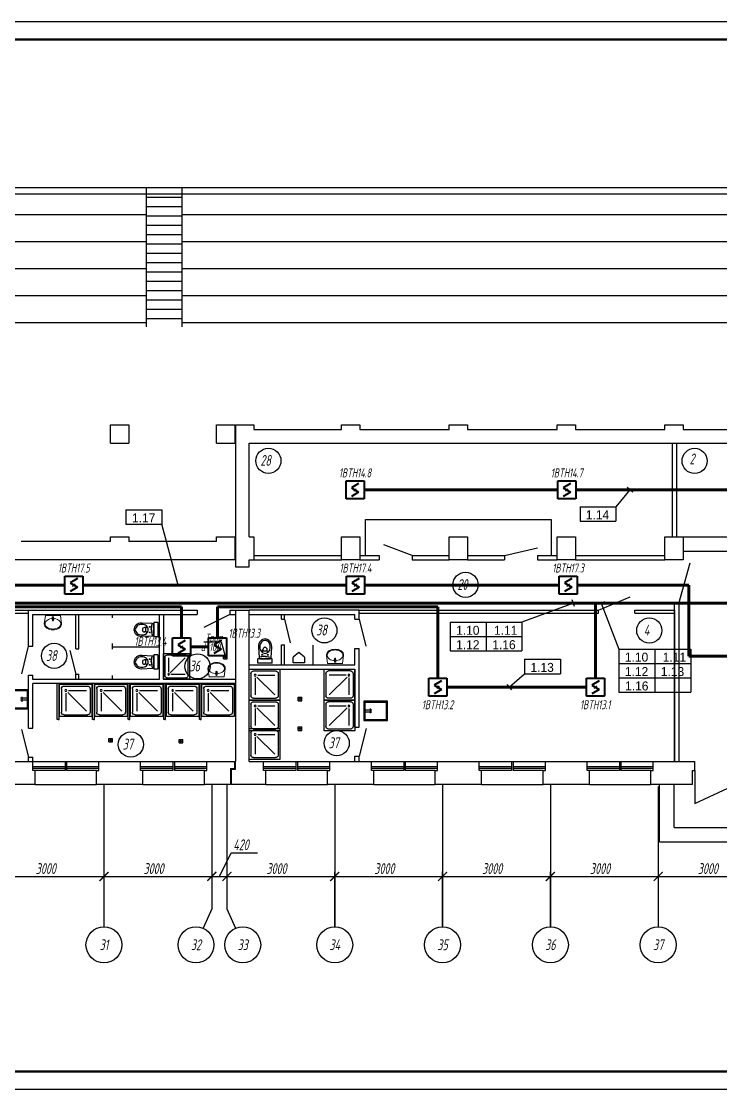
# Model space of a CAD drawing. Extents: x 0 to 1720, y -2086 to 3873.
# Drawn here: x 884.2 to 1078.8, y -298 to -1 of the extents above; entities that cross this region are included whole.
import ezdxf
from ezdxf.enums import TextEntityAlignment as Align

# ---------------------------------------------------------------- set-up
doc = ezdxf.new("R2010")
doc.units = 0
doc.layers.add('EL_DEVICE', color=1, linetype='Continuous', lineweight=40)
doc.layers.add('EL_KABLE', color=9, linetype='Continuous', lineweight=60)
for name, color, linetype in [('EL_DEVICE_NAME', 7, 'Continuous'), ('FORMAT', 134, 'Continuous'), ('OSI', 5, 'Continuous'), ('PLAN', 2, 'Continuous'), ('SYS_PIN', 7, 'Continuous')]:
    doc.layers.add(name, color=color, linetype=linetype)
doc.styles.add('R2_5', font='romant.shx', dxfattribs={"width": 0.65, "oblique": 12, "height": 2.5})

# ---------------------------------------------------------------- blocks, each defined once
blk = doc.blocks.new('PS_DAT_SMOKE')
at = {"layer": 'EL_DEVICE'}
for p, q in [((-2.5, 2.5), (2.5, 2.5)), ((-2.5, -2.5), (-2.5, 2.5)), ((1.01, 1.81), (-1.01, 0.61)), ((-1.01, 0.61), (1.01, -0.61)), ((2.5, 2.5), (2.5, -2.5)), ((2.5, -2.5), (-2.5, -2.5)), ((1.01, -0.61), (-1.01, -1.81))]:
    blk.add_line(p, q, dxfattribs=at)
blk = doc.blocks.new('CONNECTOR_SQUARE')
at = {"layer": 'SYS_PIN'}
for p, q in [((-0.35, 0.35), (0.35, -0.35)), ((0.35, 0.35), (-0.35, -0.35))]:
    blk.add_line(p, q, dxfattribs=at)
blk = doc.blocks.new('n')
for points in [[(-6527766, -4118616), (-6527107, -4118616), (-6527107, -4119151), (-6527766, -4119151)], [(-6527735, -4118647), (-6527137, -4118647), (-6527137, -4119120), (-6527735, -4119120)]]:
    blk.add_lwpolyline(points, close=True)
for points in [[(-6527735, -4118854), (-6527544, -4118854)], [(-6527735, -4118910), (-6527544, -4118910)], [(-6527580, -4118817), (-6527580, -4118951)]]:
    blk.add_lwpolyline(points)
blk = doc.blocks.new('PL_SHOWER_TRAY')
for p, q in [((0.45, 0.9), (-0.45, 0.9)), ((-0.45, 0.9), (-0.45, 0)), ((0.45, 0), (0.45, 0.9)), ((-0.4, 0.125), (-0.4, 0.775)), ((-0.325, 0.85), (0.325, 0.85)), ((-0.275, 0.25), (-0.275, 0.75)), ((-0.222, 0.228), (0.3, 0.75)), ((0.4, 0.125), (0.4, 0.775)), ((-0.45, 0), (0.45, 0)), ((-0.325, 0.05), (0.325, 0.05)), ((-0.2, 0.175), (0.3, 0.175))]:
    blk.add_line(p, q)
blk.add_circle((-0.275, 0.175), 0.025)
for centre, start, end in [((-0.325, 0.775), 90, 180), ((0.325, 0.775), 360, 90), ((-0.325, 0.125), 180, 270), ((0.325, 0.125), 270, 360)]:
    blk.add_arc(centre, 0.075, start, end)
blk = doc.blocks.new('PODDON')
at = {"xscale": -1000, "yscale": 1000, "zscale": 1000, "rotation": 270}
blk.add_blockref('PL_SHOWER_TRAY', (-338, -13), dxfattribs=at)
blk = doc.blocks.new('раковина')
at = {"lineweight": 0}
for p, q in [((471040, 84579), (471009, 84347)), ((471029, 84347), (471034, 84376)), ((471034, 84376), (471046, 84404)), ((471459, 84579), (471040, 84579)), ((471040, 84578), (471040, 84578)), ((471046, 84404), (471067, 84429)), ((471067, 84429), (471094, 84451)), ((471094, 84451), (471127, 84470)), ((471127, 84470), (471165, 84483)), ((471165, 84483), (471207, 84492)), ((471207, 84492), (471250, 84495)), ((471231, 84521), (471231, 84525)), ((471233, 84489), (471231, 84521)), ((471236, 84481), (471241, 84439)), ((471239, 84502), (471261, 84502)), ((471239, 84502), (471261, 84502)), ((471239, 84490), (471239, 84502)), ((471250, 84495), (471293, 84492)), ((471259, 84439), (471264, 84481)), ((471261, 84502), (471261, 84490)), ((471267, 84489), (471269, 84521)), ((471269, 84521), (471269, 84525)), ((471293, 84492), (471334, 84483)), ((471334, 84483), (471372, 84470)), ((471372, 84470), (471405, 84451)), ((471405, 84451), (471433, 84429)), ((471433, 84429), (471453, 84404)), ((471453, 84404), (471466, 84376)), ((471489, 84347), (471459, 84579)), ((471459, 84578), (471459, 84578)), ((471466, 84376), (471469, 84347)), ((471009, 84347), (471014, 84314)), ((471014, 84314), (471028, 84283)), ((471028, 84283), (471050, 84253)), ((471034, 84318), (471029, 84347)), ((471046, 84291), (471034, 84318)), ((471067, 84265), (471046, 84291)), ((471050, 84253), (471080, 84228)), ((471094, 84243), (471067, 84265)), ((471080, 84228), (471116, 84207)), ((471127, 84225), (471094, 84243)), ((471116, 84207), (471158, 84191)), ((471165, 84211), (471127, 84225)), ((471158, 84191), (471203, 84182)), ((471207, 84203), (471165, 84211)), ((471203, 84182), (471250, 84179)), ((471250, 84200), (471207, 84203)), ((471293, 84203), (471250, 84200)), ((471250, 84179), (471297, 84182)), ((471334, 84211), (471293, 84203)), ((471297, 84182), (471342, 84191)), ((471372, 84225), (471334, 84211)), ((471342, 84191), (471383, 84207)), ((471405, 84243), (471372, 84225)), ((471383, 84207), (471420, 84228)), ((471433, 84265), (471405, 84243)), ((471420, 84228), (471449, 84253)), ((471453, 84291), (471433, 84265)), ((471449, 84253), (471472, 84283)), ((471466, 84318), (471453, 84291)), ((471469, 84347), (471466, 84318)), ((471472, 84283), (471485, 84314)), ((471485, 84314), (471489, 84347))]:
    blk.add_line(p, q, dxfattribs=at)
for centre, radius, start, end in [((471250, 84452), 24, 0, 180), ((471250, 84452), 24, 180, 0), ((471250, 84522), 20, 339.2856, 200.7144), ((471250, 84522), 19.2, 7.8374, 171.8967), ((471250, 84491), 16.9, 185.1696, 354.8304), ((471250, 84490), 16.9, 185.1696, 354.8304), ((471250, 84490), 10.9, 180, 0), ((471250, 84440), 8.95, 187.1389, 352.8611)]:
    blk.add_arc(centre, radius, start, end, dxfattribs=at)
blk = doc.blocks.new('_ArchTick')
at = {"const_width": 0.15}
blk.add_lwpolyline([(-0.5, -0.5), (0.5, 0.5)], dxfattribs=at)

msp = doc.modelspace()

# ---------------------------------------------------------------- linework, layer by layer
for p, q in [((1054.3, -131.92), (1052.76, -130.64)), ((1053.53, -131.28), (1049.64, -135.96)), ((1039.64, -135.96), (1049.64, -135.96)), ((1039.64, -135.96), (1039.64, -139.96)), ((1049.64, -135.96), (1049.64, -139.96)), ((913.33, -136.81), (923.33, -136.81)), ((913.33, -136.81), (913.33, -140.81)), ((923.33, -136.81), (923.33, -140.81)), ((913.33, -140.81), (923.33, -140.81)), ((927.84, -157.73), (923.33, -140.81)), ((1039.64, -139.96), (1049.64, -139.96)), ((926.87, -157.99), (928.8, -157.47)), ((1037.8, -162.73), (1023.5, -168.05)), ((1038.15, -163.67), (1037.46, -161.79)), ((1046.42, -162.37), (1044.56, -163.09)), ((1045.49, -162.73), (1050.45, -175.52)), ((1003.5, -168.05), (1023.5, -168.05)), ((1003.5, -168.05), (1003.5, -176.05)), ((1013.5, -168.05), (1013.5, -176.05)), ((1023.5, -168.05), (1023.5, -176.05)), ((1003.5, -172.05), (1023.5, -172.05)), ((1003.5, -176.05), (1023.5, -176.05)), ((1050.45, -175.52), (1070.45, -175.52)), ((1050.45, -175.52), (1050.45, -187.52)), ((1060.45, -175.52), (1060.45, -187.52)), ((1070.45, -175.52), (1070.45, -187.52)), ((1024.18, -178.36), (1034.18, -178.36)), ((1024.18, -178.36), (1024.18, -182.36)), ((1034.18, -178.36), (1034.18, -182.36)), ((1050.45, -179.52), (1070.45, -179.52)), ((1019.96, -186.13), (1024.18, -182.36)), ((1024.18, -182.36), (1034.18, -182.36)), ((1050.45, -183.52), (1070.45, -183.52)), ((1019.29, -185.38), (1020.62, -186.88)), ((1050.45, -187.52), (1070.45, -187.52))]:
    msp.add_line(p, q)
at = {"layer": 'EL_KABLE'}
for p, q in [((1033.45, -131.28), (979.55, -131.28)), ((1086.3, -131.28), (1038.45, -131.28)), ((896.3, -157.73), (833.31, -157.73)), ((974.67, -157.73), (901.3, -157.73)), ((1033.83, -157.73), (979.67, -157.73)), ((1069.92, -157.73), (1038.83, -157.73)), ((1069.92, -177.53), (1069.92, -157.73)), ((1157, -162.73), (159.5, -162.73)), ((1157, -162.73), (337.7, -162.73)), ((1157, -162.73), (344, -162.73)), ((1157, -162.73), (624.45, -162.73)), ((1157, -162.73), (1043.97, -162.73)), ((1043.97, -162.73), (1043.97, -183.63)), ((928.8, -163.73), (864, -163.73)), ((928.8, -172.43), (928.8, -163.73)), ((1000.12, -163.73), (938.8, -163.73)), ((938.8, -163.73), (938.8, -172.43)), ((1000.12, -183.63), (1000.12, -163.73)), ((936.3, -174.93), (931.3, -174.93)), ((1086.62, -177.53), (1069.92, -177.53)), ((1041.47, -186.13), (1002.62, -186.13))]:
    msp.add_line(p, q, dxfattribs=at)
at = {"layer": 'FORMAT'}
msp.add_lwpolyline([(0, -1), (1720.39, -1), (1720.39, -298), (0, -298)], close=True, dxfattribs=at)
at = {"layer": 'FORMAT', "lineweight": 50}
msp.add_lwpolyline([(20, -293), (20, -6), (1715.39, -6), (1715.39, -293)], close=True, dxfattribs=at)
at = {"layer": 'OSI'}
for p, q in [((907.2, -213.13), (907.2, -252.73)), ((907.2, -213.75), (907.2, -239.98)), ((907.2, -213.75), (907.2, -239.98)), ((937.2, -213.13), (937.2, -247.73)), ((937.2, -213.75), (937.2, -239.98)), ((937.2, -213.75), (937.2, -239.98)), ((941.4, -213.13), (941.4, -247.73)), ((941.4, -213.75), (941.4, -239.98)), ((941.4, -213.75), (941.4, -239.98)), ((971.4, -213.13), (971.4, -252.73)), ((971.4, -213.75), (971.4, -239.98)), ((971.4, -213.75), (971.4, -239.98)), ((1001.4, -213.13), (1001.4, -252.73)), ((1001.4, -213.75), (1001.4, -239.98)), ((1001.4, -213.75), (1001.4, -239.98)), ((1031.4, -213.13), (1031.4, -252.73)), ((1031.4, -213.75), (1031.4, -239.98)), ((1031.4, -213.75), (1031.4, -239.98)), ((1061.4, -213.75), (1061.4, -239.98)), ((1061.4, -213.75), (1061.4, -239.98)), ((1061.4, -229.13), (1061.4, -252.73)), ((939.3, -238.73), (942.57, -232.17)), ((942.57, -232.17), (949.9, -232.17)), ((875.2, -238.73), (909.2, -238.73)), ((905.2, -238.73), (939.2, -238.73)), ((935.2, -238.73), (943.4, -238.73)), ((939.4, -238.73), (973.4, -238.73)), ((969.4, -238.73), (1003.4, -238.73)), ((999.4, -238.73), (1033.4, -238.73)), ((1029.4, -238.73), (1063.4, -238.73)), ((1059.4, -238.73), (1093.4, -238.73))]:
    msp.add_line(p, q, dxfattribs=at)
at = {"layer": 'OSI', "lineweight": 25}
for p, q in [((971.4, -252.73), (971.4, -237.48)), ((971.4, -252.73), (971.4, -237.48)), ((1001.4, -252.73), (1001.4, -237.48)), ((1001.4, -252.73), (1001.4, -237.48)), ((1031.4, -252.73), (1031.4, -237.48)), ((1031.4, -252.73), (1031.4, -237.48)), ((937.2, -247.73), (934.81, -253.15)), ((941.4, -247.73), (943.79, -253.15))]:
    msp.add_line(p, q, dxfattribs=at)
for centre in [(907.2, -257.73), (932.8, -257.73), (945.8, -257.73), (971.4, -257.73), (1001.4, -257.73), (1031.4, -257.73), (1061.4, -257.73)]:
    msp.add_circle(centre, 5, dxfattribs=at)
at = {"layer": 'PLAN'}
for p, q in [((33, -47.23), (1460.2, -47.23)), ((918.9, -47.23), (918.9, -85.89)), ((928.9, -47.23), (928.9, -85.89)), ((37.4, -48.93), (1380.89, -48.93)), ((918.9, -49.83), (928.9, -49.83)), ((918.9, -52.43), (928.9, -52.43)), ((774.15, -54.73), (918.9, -54.73)), ((918.9, -55.03), (928.9, -55.03)), ((928.9, -54.73), (1096.2, -54.73)), ((918.9, -57.63), (928.9, -57.63)), ((774.15, -62.23), (918.9, -62.23)), ((918.9, -60.23), (928.9, -60.23)), ((928.9, -62.23), (1096.2, -62.23)), ((918.9, -62.83), (928.9, -62.83)), ((918.9, -65.43), (928.9, -65.43)), ((918.9, -68.03), (928.9, -68.03)), ((774.15, -69.73), (918.9, -69.73)), ((918.9, -70.63), (928.9, -70.63)), ((928.9, -69.73), (1096.2, -69.73)), ((918.9, -73.23), (928.9, -73.23)), ((918.9, -75.83), (928.9, -75.83)), ((774.15, -77.23), (918.9, -77.23)), ((918.9, -78.43), (928.9, -78.43)), ((928.9, -77.23), (1096.2, -77.23)), ((918.9, -81.03), (928.9, -81.03)), ((774.15, -84.73), (918.9, -84.73)), ((918.9, -83.63), (928.9, -83.63)), ((928.9, -84.73), (1096.2, -84.73)), ((909.05, -113.13), (914.15, -113.13)), ((909.05, -118.23), (909.05, -113.13)), ((914.15, -113.13), (914.15, -118.23)), ((938.5, -113.13), (943.6, -113.13)), ((938.5, -118.23), (938.5, -113.13)), ((943.6, -113.13), (943.6, -118.23)), ((943.8, -113.13), (943.8, -152.63)), ((943.8, -113.13), (948.9, -113.13)), ((948.9, -113.13), (948.9, -114.43)), ((948.9, -114.43), (973.25, -114.43)), ((973.25, -114.43), (973.25, -113.13)), ((973.25, -113.13), (978.35, -113.13)), ((978.35, -113.13), (978.35, -114.43)), ((978.35, -114.43), (1003.25, -114.43)), ((1003.25, -114.43), (1003.25, -113.13)), ((1003.25, -113.13), (1008.35, -113.13)), ((1008.35, -113.13), (1008.35, -114.43)), ((1008.35, -114.43), (1033.25, -114.43)), ((1033.25, -114.43), (1033.25, -113.13)), ((1033.25, -113.13), (1038.35, -113.13)), ((1038.35, -113.13), (1038.35, -114.43)), ((1038.35, -114.43), (1063.25, -114.43)), ((1063.25, -114.43), (1063.25, -113.13)), ((1063.25, -113.13), (1068.35, -113.13)), ((1068.35, -113.13), (1068.35, -114.43)), ((1068.35, -114.43), (1093.25, -114.43)), ((909.05, -118.23), (914.15, -118.23)), ((938.5, -118.23), (943.6, -118.23)), ((947.6, -118.23), (1224.7, -118.23)), ((947.6, -144.33), (947.6, -118.23)), ((1065.4, -144.33), (1065.4, -118.23)), ((1066.6, -144.33), (1066.6, -118.23)), ((979.95, -149.53), (979.95, -139.53)), ((979.95, -139.53), (1031.65, -139.53)), ((1031.65, -139.53), (1031.65, -149.53)), ((909.05, -145.63), (909.05, -144.33)), ((909.05, -144.33), (914.15, -144.33)), ((914.15, -144.33), (914.15, -145.63)), ((938.5, -145.63), (938.5, -144.33)), ((938.5, -144.33), (943.6, -144.33)), ((943.6, -144.33), (943.6, -150.73)), ((947.6, -144.33), (948.9, -144.33)), ((948.9, -144.33), (948.9, -150.73)), ((973.25, -150.73), (973.25, -144.33)), ((973.25, -144.33), (978.35, -144.33)), ((978.35, -144.33), (978.35, -150.73)), ((1003.25, -150.73), (1003.25, -144.33)), ((1003.25, -144.33), (1008.35, -144.33)), ((1008.35, -144.33), (1008.35, -150.73)), ((1033.25, -150.73), (1033.25, -144.33)), ((1033.25, -144.33), (1038.35, -144.33)), ((1038.35, -144.33), (1038.35, -150.73)), ((1063.25, -150.73), (1063.25, -144.33)), ((1063.25, -144.33), (1068.35, -144.33)), ((1068.35, -144.33), (1068.35, -150.73)), ((1068.35, -144.33), (1153.25, -144.33)), ((909.05, -145.63), (884.15, -145.63)), ((938.5, -145.63), (914.15, -145.63)), ((992.95, -149.53), (985.06, -146.55)), ((1018.65, -149.53), (1027.85, -147.34)), ((1068.35, -148.33), (1093.25, -148.33)), ((943.6, -150.73), (752.7, -150.73)), ((947.6, -152.63), (947.6, -150.73)), ((947.6, -150.73), (948.9, -150.73)), ((948.9, -149.53), (973.25, -149.53)), ((948.9, -150.73), (973.25, -150.73)), ((978.35, -150.73), (973.25, -150.73)), ((978.35, -149.53), (983.75, -149.53)), ((978.35, -150.73), (983.75, -150.73)), ((983.75, -149.53), (983.75, -150.73)), ((992.95, -149.53), (1003.25, -149.53)), ((992.95, -149.53), (992.95, -150.73)), ((992.95, -150.73), (1003.25, -150.73)), ((1008.35, -150.73), (1003.25, -150.73)), ((1008.35, -149.53), (1018.65, -149.53)), ((1008.35, -150.73), (1018.65, -150.73)), ((1018.65, -149.53), (1018.65, -150.73)), ((1027.85, -149.53), (1033.25, -149.53)), ((1027.85, -149.53), (1027.85, -150.73)), ((1027.85, -150.73), (1033.25, -150.73)), ((1038.35, -150.73), (1033.25, -150.73)), ((1038.35, -149.53), (1063.25, -149.53)), ((1038.35, -150.73), (1063.25, -150.73)), ((1068.35, -150.73), (1063.25, -150.73)), ((943.8, -152.63), (947.6, -152.63)), ((1067.1, -162.83), (1070.31, -151.51)), ((1044.8, -164.73), (1053.58, -160.97)), ((1065.9, -164.73), (1065.9, -162.83)), ((1067.1, -162.83), (1065.9, -162.83)), ((1067.1, -162.83), (1067.1, -206.73)), ((815.37, -164.73), (902, -164.73)), ((816.6, -165.53), (886.2, -165.53)), ((886.2, -166.93), (886.2, -164.73)), ((886.2, -164.73), (933.12, -164.73)), ((886.2, -174.71), (886.2, -165.53)), ((887.4, -165.93), (929, -165.93)), ((887.4, -166.93), (887.4, -165.93)), ((899.4, -175.43), (899.4, -165.93)), ((900.2, -175.43), (900.2, -165.93)), ((909.62, -166.83), (909.62, -165.93)), ((922.6, -165.93), (922.6, -183.93)), ((923.8, -165.93), (923.8, -183.93)), ((923.8, -165.93), (933.12, -165.93)), ((929, -165.93), (933.12, -165.93)), ((933.12, -164.73), (933.12, -165.93)), ((942.22, -165.93), (935, -169.51)), ((942.22, -164.73), (943.8, -164.73)), ((942.22, -164.73), (942.22, -165.93)), ((942.22, -165.93), (943.8, -165.93)), ((942.22, -165.93), (943.8, -165.93)), ((943.8, -164.73), (943.8, -206.73)), ((943.8, -164.73), (947.6, -164.73)), ((947.6, -206.73), (947.6, -164.73)), ((978.2, -164.73), (947.6, -164.73)), ((947.6, -165.93), (957.4, -165.93)), ((956.6, -167.23), (956.6, -165.93)), ((957.4, -165.93), (977, -165.93)), ((957.4, -167.23), (957.4, -165.93)), ((977, -167.23), (977, -165.93)), ((978.2, -167.23), (978.2, -164.73)), ((978.2, -164.73), (1044.8, -164.73)), ((978.2, -165.53), (1044.8, -165.53)), ((1044.8, -165.53), (1044.8, -164.73)), ((1054.9, -164.73), (1065.9, -164.73)), ((1054.9, -165.53), (1054.9, -164.73)), ((1054.9, -165.53), (1065.9, -165.53)), ((1065.9, -206.73), (1065.9, -164.73)), ((1065.9, -164.73), (1065.9, -206.73)), ((1067.1, -164.73), (1067.1, -174.73)), ((887.4, -174.71), (887.4, -166.93)), ((920.64, -168.45), (917.77, -168.28)), ((919.93, -169.53), (919.93, -169.13)), ((920.29, -170.06), (920.62, -168.47)), ((920.43, -170.1), (920.62, -168.47)), ((920.84, -168.47), (920.64, -168.45)), ((921.03, -168.13), (921.03, -172.13)), ((921.03, -168.13), (921.03, -172.13)), ((922.23, -168.13), (921.03, -168.13)), ((922.23, -168.13), (921.03, -168.13)), ((921.03, -171.59), (921.03, -168.67)), ((922.23, -168.13), (922.23, -172.13)), ((956.6, -167.23), (957.4, -167.23)), ((957.4, -167.23), (958.97, -173.77)), ((977, -167.23), (978.2, -167.23)), ((978.2, -167.23), (980.01, -174.75)), ((917.77, -171.97), (920.64, -171.8)), ((918.58, -169.53), (918.48, -169.53)), ((918.58, -170.73), (918.48, -170.73)), ((918.93, -169.53), (918.58, -169.53)), ((918.93, -170.73), (918.58, -170.73)), ((918.88, -170.43), (918.88, -169.83)), ((920.13, -169.33), (919.73, -169.33)), ((920.13, -170.93), (919.73, -170.93)), ((919.93, -170.73), (919.93, -171.13)), ((920.29, -170.2), (920.63, -171.8)), ((920.43, -170.15), (920.62, -171.79)), ((920.64, -171.8), (920.84, -171.79)), ((922.23, -172.13), (921.03, -172.13)), ((922.23, -172.13), (921.03, -172.13)), ((884.38, -182.39), (886.2, -174.71)), ((886.2, -174.71), (887.4, -174.71)), ((899.4, -175.43), (899.4, -175.18)), ((900.2, -175.43), (900.2, -175.18)), ((900.2, -175.43), (900.2, -175.18)), ((909.62, -175.53), (909.62, -173.93)), ((909.62, -174.93), (922.6, -174.93)), ((935.03, -173.48), (939.78, -173.48)), ((939.78, -173.48), (940.99, -177.77)), ((950.17, -174.94), (950.34, -177.82)), ((953.69, -177.82), (953.86, -174.94)), ((956.6, -179.93), (956.6, -174.33)), ((956.6, -174.33), (957.4, -174.33)), ((957.4, -179.93), (957.4, -174.33)), ((957.4, -179.93), (957.4, -174.43)), ((957.4, -179.93), (957.4, -174.43)), ((965.42, -179.93), (965.42, -174.43)), ((897.75, -175.91), (899.4, -182.53)), ((899.4, -175.43), (900.2, -175.43)), ((920.64, -177.45), (917.77, -177.28)), ((919.93, -178.53), (919.93, -178.13)), ((920.29, -179.06), (920.62, -177.47)), ((920.43, -179.1), (920.62, -177.47)), ((920.84, -177.47), (920.64, -177.45)), ((921.03, -177.13), (921.03, -181.13)), ((921.03, -177.13), (921.03, -181.13)), ((922.23, -177.13), (921.03, -177.13)), ((922.23, -177.13), (921.03, -177.13)), ((921.03, -180.59), (921.03, -177.67)), ((922.23, -177.13), (922.23, -181.13)), ((940.49, -178.27), (940.49, -177.27)), ((940.49, -177.27), (941.49, -177.27)), ((940.49, -178.27), (940.49, -177.27)), ((940.49, -177.27), (941.49, -177.27)), ((940.49, -177.77), (941.49, -177.77)), ((940.49, -177.77), (941.49, -177.77)), ((940.99, -178.27), (940.99, -177.27)), ((940.99, -178.27), (940.99, -177.27)), ((941.49, -178.27), (941.49, -177.27)), ((941.49, -178.27), (941.49, -177.27)), ((951.94, -177.47), (950.34, -177.8)), ((950.34, -177.82), (950.35, -178.01)), ((951.99, -177.6), (950.35, -177.8)), ((951.41, -177.1), (951.01, -177.1)), ((951.21, -177.3), (951.21, -176.9)), ((951.41, -175.75), (951.41, -175.65)), ((951.41, -176.1), (951.41, -175.75)), ((951.71, -176.05), (952.31, -176.05)), ((952.04, -177.6), (953.67, -177.8)), ((952.08, -177.47), (953.67, -177.8)), ((952.61, -175.75), (952.61, -175.65)), ((952.61, -176.1), (952.61, -175.75)), ((952.61, -177.1), (953.01, -177.1)), ((952.81, -177.3), (952.81, -176.9)), ((953.67, -178.01), (953.69, -177.82)), ((961.37, -176.51), (959.86, -177.77)), ((959.86, -179.37), (959.86, -177.77)), ((963.01, -177.77), (961.37, -176.51)), ((963.01, -177.77), (963.01, -179.37)), ((977, -179.93), (977, -175.33)), ((977, -175.33), (978.2, -175.33)), ((978.2, -197.23), (978.2, -175.33)), ((917.77, -180.97), (920.64, -180.8)), ((918.58, -178.53), (918.48, -178.53)), ((918.58, -179.73), (918.48, -179.73)), ((918.93, -178.53), (918.58, -178.53)), ((918.93, -179.73), (918.58, -179.73)), ((918.88, -179.43), (918.88, -178.83)), ((920.13, -178.33), (919.73, -178.33)), ((920.13, -179.93), (919.73, -179.93)), ((919.93, -179.73), (919.93, -180.13)), ((920.29, -179.2), (920.63, -180.8)), ((920.43, -179.15), (920.62, -180.79)), ((920.64, -180.8), (920.84, -180.79)), ((922.23, -181.13), (921.03, -181.13)), ((922.23, -181.13), (921.03, -181.13)), ((940.49, -178.27), (941.49, -178.27)), ((940.49, -178.27), (941.49, -178.27)), ((947.6, -179.93), (957.4, -179.93)), ((947.6, -181.13), (977, -181.13)), ((954.01, -178.2), (950.01, -178.2)), ((954.01, -178.2), (950.01, -178.2)), ((950.01, -179.4), (950.01, -178.2)), ((950.01, -179.4), (950.01, -178.2)), ((954.01, -179.4), (950.01, -179.4)), ((950.55, -178.2), (953.47, -178.2)), ((954.01, -179.4), (954.01, -178.2)), ((954.01, -179.4), (954.01, -178.2)), ((957.4, -179.93), (977, -179.93)), ((963.01, -179.37), (959.86, -179.37)), ((977, -197.23), (977, -181.13)), ((886.2, -183.93), (886.2, -182.81)), ((886.2, -182.81), (887.4, -182.81)), ((886.2, -197.51), (886.2, -183.93)), ((887.4, -183.93), (887.4, -182.81)), ((922.6, -183.93), (887.4, -183.93)), ((899.4, -183.93), (899.4, -182.53)), ((899.4, -182.53), (900.2, -182.53)), ((900.2, -183.93), (900.2, -182.53)), ((900.2, -183.93), (900.2, -182.53)), ((909.62, -183.73), (909.62, -182.83)), ((943.8, -183.93), (923.8, -183.93)), ((943.8, -185.13), (887.4, -185.13)), ((887.4, -197.51), (887.4, -185.13)), ((894.2, -195.13), (894.2, -185.13)), ((894.7, -195.13), (894.7, -185.13)), ((904.04, -195.13), (904.04, -185.13)), ((904.54, -195.13), (904.54, -185.13)), ((913.89, -195.13), (913.89, -185.13)), ((913.89, -195.13), (913.89, -185.13)), ((914.39, -195.13), (914.39, -185.13)), ((914.39, -195.13), (914.39, -185.13)), ((923.86, -195.13), (923.86, -185.13)), ((923.86, -195.13), (923.86, -185.13)), ((924.36, -195.13), (924.36, -185.13)), ((924.36, -195.13), (924.36, -185.13)), ((933.75, -195.13), (933.75, -185.13)), ((933.75, -195.13), (933.75, -185.13)), ((934.25, -195.13), (934.25, -185.13)), ((934.25, -195.13), (934.25, -185.13)), ((961.27, -189.88), (961.27, -188.88)), ((961.27, -188.88), (962.27, -188.88)), ((961.27, -189.38), (962.27, -189.38)), ((961.27, -189.88), (962.27, -189.88)), ((961.77, -189.88), (961.77, -188.88)), ((962.27, -189.88), (962.27, -188.88)), ((894.45, -195.13), (894.2, -195.13)), ((894.45, -195.13), (894.7, -195.13)), ((904.29, -195.13), (904.04, -195.13)), ((904.29, -195.13), (904.54, -195.13)), ((914.14, -195.13), (913.89, -195.13)), ((914.14, -195.13), (913.89, -195.13)), ((914.14, -195.13), (914.39, -195.13)), ((914.14, -195.13), (914.39, -195.13)), ((924.11, -195.13), (923.86, -195.13)), ((924.11, -195.13), (923.86, -195.13)), ((924.11, -195.13), (924.36, -195.13)), ((924.11, -195.13), (924.36, -195.13)), ((934, -195.13), (933.75, -195.13)), ((934, -195.13), (933.75, -195.13)), ((934, -195.13), (934.25, -195.13)), ((934, -195.13), (934.25, -195.13)), ((884.28, -197.92), (886.2, -205.61)), ((886.2, -197.51), (887.4, -197.51)), ((961.27, -198.13), (961.27, -197.13)), ((961.27, -197.13), (962.27, -197.13)), ((961.27, -197.63), (962.27, -197.63)), ((961.27, -198.13), (962.27, -198.13)), ((961.77, -198.13), (961.77, -197.13)), ((962.27, -198.13), (962.27, -197.13)), ((977, -197.23), (978.2, -197.23)), ((980.19, -197.64), (978.2, -205.33)), ((908.58, -201.35), (908.58, -200.35)), ((908.58, -200.35), (909.58, -200.35)), ((908.58, -200.85), (909.58, -200.85)), ((908.58, -201.35), (909.58, -201.35)), ((909.08, -201.35), (909.08, -200.35)), ((909.58, -201.35), (909.58, -200.35)), ((928.13, -201.62), (928.13, -200.62)), ((928.13, -200.62), (929.13, -200.62)), ((928.13, -201.12), (929.13, -201.12)), ((928.13, -201.62), (929.13, -201.62)), ((928.63, -201.62), (928.63, -200.62)), ((929.13, -201.62), (929.13, -200.62)), ((875.8, -206.73), (887.4, -206.73)), ((886.2, -206.73), (886.2, -205.61)), ((886.2, -205.61), (887.4, -205.61)), ((887.4, -206.73), (887.4, -205.61)), ((887.4, -209.23), (887.4, -206.73)), ((887.4, -206.73), (905.8, -206.73)), ((896.4, -206.73), (896.4, -209.23)), ((896.8, -206.73), (896.8, -209.23)), ((905.8, -206.73), (917.4, -206.73)), ((905.8, -209.23), (905.8, -206.73)), ((917.4, -209.23), (917.4, -206.73)), ((917.4, -206.73), (935.8, -206.73)), ((926.4, -206.73), (926.4, -209.23)), ((926.8, -206.73), (926.8, -209.23)), ((935.8, -206.73), (943.6, -206.73)), ((935.8, -209.23), (935.8, -206.73)), ((943.6, -208.73), (943.6, -206.73)), ((943.8, -208.93), (943.8, -206.73)), ((947.6, -206.73), (951.6, -206.73)), ((951.6, -209.23), (951.6, -206.73)), ((951.6, -206.73), (970, -206.73)), ((960.6, -206.73), (960.6, -209.23)), ((961, -206.73), (961, -209.23)), ((970, -206.73), (981.6, -206.73)), ((970, -209.23), (970, -206.73)), ((977, -206.73), (977, -205.33)), ((977, -205.33), (978.2, -205.33)), ((978.2, -206.73), (978.2, -205.33)), ((981.6, -209.23), (981.6, -206.73)), ((981.6, -206.73), (1000, -206.73)), ((990.6, -206.73), (990.6, -209.23)), ((991, -206.73), (991, -209.23)), ((1000, -206.73), (1011.6, -206.73)), ((1000, -209.23), (1000, -206.73)), ((1011.6, -209.23), (1011.6, -206.73)), ((1011.6, -206.73), (1030, -206.73)), ((1020.6, -206.73), (1020.6, -209.23)), ((1021, -206.73), (1021, -209.23)), ((1030, -206.73), (1041.6, -206.73)), ((1030, -209.23), (1030, -206.73)), ((1041.6, -209.23), (1041.6, -206.73)), ((1041.6, -206.73), (1060, -206.73)), ((1050.6, -206.73), (1050.6, -209.23)), ((1051, -206.73), (1051, -209.23)), ((1060, -206.73), (1071.6, -206.73)), ((1060, -209.23), (1060, -206.73)), ((1071.6, -209.23), (1071.6, -206.73)), ((896.4, -208.23), (887.4, -208.23)), ((896.4, -208.73), (887.4, -208.73)), ((888.05, -209.23), (887.4, -209.23)), ((888.05, -213.13), (888.05, -209.23)), ((896.4, -209.23), (888.05, -209.23)), ((905.8, -208.23), (896.8, -208.23)), ((905.8, -208.73), (896.8, -208.73)), ((905.15, -209.23), (896.8, -209.23)), ((905.15, -213.13), (905.15, -209.23)), ((905.15, -209.23), (905.8, -209.23)), ((926.4, -208.23), (917.4, -208.23)), ((926.4, -208.73), (917.4, -208.73)), ((918.05, -209.23), (917.4, -209.23)), ((918.05, -213.13), (918.05, -209.23)), ((926.4, -209.23), (918.05, -209.23)), ((935.8, -208.23), (926.8, -208.23)), ((935.8, -208.73), (926.8, -208.73)), ((935.15, -209.23), (926.8, -209.23)), ((935.15, -213.13), (935.15, -209.23)), ((935.15, -209.23), (935.8, -209.23)), ((942.4, -208.73), (943.6, -208.73)), ((942.4, -208.73), (942.4, -213.13)), ((942.6, -208.93), (942.6, -213.13)), ((942.6, -208.93), (943.8, -208.93)), ((960.6, -208.23), (951.6, -208.23)), ((960.6, -208.73), (951.6, -208.73)), ((952.25, -209.23), (951.6, -209.23)), ((952.25, -213.13), (952.25, -209.23)), ((960.6, -209.23), (952.25, -209.23)), ((970, -208.23), (961, -208.23)), ((970, -208.73), (961, -208.73)), ((969.35, -209.23), (961, -209.23)), ((969.35, -213.13), (969.35, -209.23)), ((969.35, -209.23), (970, -209.23)), ((990.6, -208.23), (981.6, -208.23)), ((990.6, -208.73), (981.6, -208.73)), ((982.25, -209.23), (981.6, -209.23)), ((982.25, -213.13), (982.25, -209.23)), ((990.6, -209.23), (982.25, -209.23)), ((1000, -208.23), (991, -208.23)), ((1000, -208.73), (991, -208.73)), ((999.35, -209.23), (991, -209.23)), ((999.35, -213.13), (999.35, -209.23)), ((999.35, -209.23), (1000, -209.23)), ((1020.6, -208.23), (1011.6, -208.23)), ((1020.6, -208.73), (1011.6, -208.73)), ((1012.25, -209.23), (1011.6, -209.23)), ((1012.25, -213.13), (1012.25, -209.23)), ((1020.6, -209.23), (1012.25, -209.23)), ((1030, -208.23), (1021, -208.23)), ((1030, -208.73), (1021, -208.73)), ((1029.35, -209.23), (1021, -209.23)), ((1029.35, -213.13), (1029.35, -209.23)), ((1029.35, -209.23), (1030, -209.23)), ((1050.6, -208.23), (1041.6, -208.23)), ((1050.6, -208.73), (1041.6, -208.73)), ((1042.25, -209.23), (1041.6, -209.23)), ((1042.25, -213.13), (1042.25, -209.23)), ((1050.6, -209.23), (1042.25, -209.23)), ((1060, -208.23), (1051, -208.23)), ((1060, -208.73), (1051, -208.73)), ((1059.35, -209.23), (1051, -209.23)), ((1059.35, -213.13), (1059.35, -209.23)), ((1059.35, -209.23), (1060, -209.23)), ((1070.95, -213.13), (1070.95, -209.23)), ((1070.95, -209.23), (1071.6, -209.23)), ((1071.6, -209.23), (1071.6, -218.43)), ((888.05, -213.13), (875.15, -213.13)), ((888.05, -213.13), (905.15, -213.13)), ((918.05, -213.13), (905.15, -213.13)), ((918.05, -213.13), (935.15, -213.13)), ((942.4, -213.13), (935.15, -213.13)), ((952.25, -213.13), (942.6, -213.13)), ((952.25, -213.13), (969.35, -213.13)), ((982.25, -213.13), (969.35, -213.13)), ((982.25, -213.13), (999.35, -213.13)), ((1012.25, -213.13), (999.35, -213.13)), ((1012.25, -213.13), (1029.35, -213.13)), ((1042.25, -213.13), (1029.35, -213.13)), ((1042.25, -213.13), (1059.35, -213.13)), ((1070.95, -213.13), (1059.35, -213.13)), ((1061.8, -229.13), (1061.8, -213.13)), ((1065.8, -225.13), (1065.8, -213.13)), ((1071.6, -218.43), (1080.8, -214.23)), ((1065.8, -225.13), (1155.8, -225.13)), ((1061.8, -229.13), (1159.8, -229.13))]:
    msp.add_line(p, q, dxfattribs=at)
for centre, radius in [((952.95, -123.17), 3.5), ((1071.52, -123.2), 3.5), ((1007.79, -157.67), 3.5), ((919.93, -169.33), 0.1), ((968.52, -170.31), 3.5), ((1058.92, -170.36), 3.5), ((919.93, -170.93), 0.1), ((893.34, -177.41), 3.5), ((933.24, -180.32), 3.5), ((951.21, -177.1), 0.1), ((952.81, -177.1), 0.1), ((919.93, -178.33), 0.1), ((919.93, -179.93), 0.1), ((914.68, -202.05), 3.5), ((971.95, -201.68), 3.5)]:
    msp.add_circle(centre, radius, dxfattribs=at)
for centre, radius, start, end in [((917.39, -170.23), 1.88, 131.3785, 154.8176), ((917.4, -170.28), 1.52, 128.8534, 152.7879), ((917.53, -170.4), 2.1, 110.0471, 131.3785), ((917.6, -170.52), 1.83, 108.4524, 128.8534), ((917.63, -170.66), 2.38, 90, 110.0471), ((917.73, -170.9), 2.23, 90, 108.4524), ((917.63, -170.66), 2.38, 86.5615, 90), ((917.73, -170.9), 2.23, 71.5476, 90), ((917.85, -170.52), 1.83, 51.1466, 71.5476), ((918.05, -170.28), 1.52, 27.2121, 51.1466), ((920.64, -168.47), 0.0186, 86.5615, 168.1909), ((920.83, -168.67), 0.2, 360, 86.5615), ((917.16, -170.13), 1.64, 154.8176, 180), ((917.16, -170.13), 1.64, 180, 205.1824), ((917.39, -170.02), 1.88, 205.1824, 228.6215), ((917.1, -170.13), 1.18, 152.7879, 180), ((917.1, -170.13), 1.18, 180, 207.2121), ((917.4, -169.97), 1.52, 207.2121, 231.1466), ((917.53, -169.86), 2.1, 228.6215, 249.9529), ((917.6, -169.73), 1.83, 231.1466, 251.5476), ((917.63, -169.6), 2.38, 249.9529, 270), ((917.73, -169.35), 2.23, 251.5476, 270), ((917.63, -169.6), 2.38, 270, 273.4385), ((917.73, -169.35), 2.23, 270, 288.4524), ((918.48, -170.13), 0.6, 90, 270), ((917.85, -169.73), 1.83, 288.4524, 308.8534), ((918.58, -169.83), 0.3, 0, 90), ((918.58, -170.43), 0.3, 270, 0), ((918.93, -169.43), 0.1, 270, 0), ((918.93, -170.83), 0.1, 0, 90), ((918.05, -169.97), 1.52, 308.8534, 332.7879), ((918.35, -170.13), 1.18, 360, 27.2121), ((918.35, -170.13), 1.18, 332.7879, 0), ((920.63, -170.13), 0.343, 168.1909, 191.8091), ((920.63, -170.13), 0.199, 173.1871, 186.8129), ((920.64, -171.78), 0.0186, 191.8091, 273.4385), ((920.83, -171.59), 0.2, 273.4385, 360), ((952.54, -174.8), 2.38, 159.9529, 180), ((952.54, -174.8), 2.38, 180, 183.4385), ((952.28, -174.71), 2.1, 138.6215, 159.9529), ((952.79, -174.9), 2.23, 161.5476, 180), ((952.79, -174.9), 2.23, 180, 198.4524), ((952.41, -174.77), 1.83, 141.1466, 161.5476), ((952.12, -174.56), 1.88, 115.1824, 138.6215), ((952.17, -174.58), 1.52, 117.2121, 141.1466), ((952.01, -174.34), 1.64, 90, 115.1824), ((952.01, -175.65), 0.6, 0, 180), ((952.01, -174.28), 1.18, 90, 117.2121), ((952.01, -174.34), 1.64, 64.8176, 90), ((952.01, -174.28), 1.18, 62.7879, 90), ((951.86, -174.58), 1.52, 38.8534, 62.7879), ((951.91, -174.56), 1.88, 41.3785, 64.8176), ((951.62, -174.77), 1.83, 18.4524, 38.8534), ((951.74, -174.71), 2.1, 20.0471, 41.3785), ((951.23, -174.9), 2.23, 0, 18.4524), ((951.23, -174.9), 2.23, 341.5476, 360), ((951.48, -174.8), 2.38, 360, 20.0471), ((951.48, -174.8), 2.38, 356.5615, 0), ((917.39, -179.23), 1.88, 131.3785, 154.8176), ((917.4, -179.28), 1.52, 128.8534, 152.7879), ((917.53, -179.4), 2.1, 110.0471, 131.3785), ((917.6, -179.52), 1.83, 108.4524, 128.8534), ((917.63, -179.66), 2.38, 90, 110.0471), ((917.73, -179.9), 2.23, 90, 108.4524), ((917.63, -179.66), 2.38, 86.5615, 90), ((917.73, -179.9), 2.23, 71.5476, 90), ((917.85, -179.52), 1.83, 51.1466, 71.5476), ((918.05, -179.28), 1.52, 27.2121, 51.1466), ((920.64, -177.47), 0.0186, 86.5615, 168.1909), ((920.83, -177.67), 0.2, 360, 86.5615), ((950.36, -177.82), 0.0186, 101.8091, 183.4385), ((950.55, -178), 0.2, 183.4385, 270), ((952.41, -175.03), 1.83, 198.4524, 218.8534), ((952.17, -175.22), 1.52, 218.8534, 242.7879), ((951.31, -176.1), 0.1, 270, 0), ((951.71, -175.75), 0.3, 180, 270), ((952.01, -175.52), 1.18, 242.7879, 270), ((952.01, -177.8), 0.343, 78.1909, 101.8091), ((952.01, -177.8), 0.199, 83.1871, 96.8129), ((952.01, -175.52), 1.18, 270, 297.2121), ((952.31, -175.75), 0.3, 270, 0), ((951.86, -175.22), 1.52, 297.2121, 321.1466), ((952.71, -176.1), 0.1, 180, 270), ((951.62, -175.03), 1.83, 321.1466, 341.5476), ((953.47, -178), 0.2, 270, 356.5615), ((953.67, -177.82), 0.0186, 356.5615, 78.1909), ((917.16, -179.13), 1.64, 154.8176, 180), ((917.16, -179.13), 1.64, 180, 205.1824), ((917.39, -179.02), 1.88, 205.1824, 228.6215), ((917.1, -179.13), 1.18, 152.7879, 180), ((917.1, -179.13), 1.18, 180, 207.2121), ((917.4, -178.97), 1.52, 207.2121, 231.1466), ((917.53, -178.86), 2.1, 228.6215, 249.9529), ((917.6, -178.73), 1.83, 231.1466, 251.5476), ((917.63, -178.6), 2.38, 249.9529, 270), ((917.73, -178.35), 2.23, 251.5476, 270), ((917.63, -178.6), 2.38, 270, 273.4385), ((917.73, -178.35), 2.23, 270, 288.4524), ((918.48, -179.13), 0.6, 90, 270), ((917.85, -178.73), 1.83, 288.4524, 308.8534), ((918.58, -178.83), 0.3, 0, 90), ((918.58, -179.43), 0.3, 270, 0), ((918.93, -178.43), 0.1, 270, 0), ((918.93, -179.83), 0.1, 0, 90), ((918.05, -178.97), 1.52, 308.8534, 332.7879), ((918.35, -179.13), 1.18, 360, 27.2121), ((918.35, -179.13), 1.18, 332.7879, 0), ((920.63, -179.13), 0.343, 168.1909, 191.8091), ((920.63, -179.13), 0.199, 173.1871, 186.8129), ((920.64, -180.78), 0.0186, 191.8091, 273.4385), ((920.83, -180.59), 0.2, 273.4385, 360)]:
    msp.add_arc(centre, radius, start, end, dxfattribs=at)

# ---------------------------------------------------------------- block references
for name, p in [('PS_DAT_SMOKE', (977.05, -131.28)), ('PS_DAT_SMOKE', (1035.95, -131.28)), ('CONNECTOR_SQUARE', (977.05, -131.28)), ('CONNECTOR_SQUARE', (1035.95, -131.28)), ('PS_DAT_SMOKE', (898.8, -157.73)), ('CONNECTOR_SQUARE', (898.8, -157.73)), ('PS_DAT_SMOKE', (977.17, -157.73)), ('CONNECTOR_SQUARE', (977.17, -157.73)), ('PS_DAT_SMOKE', (1036.33, -157.73)), ('CONNECTOR_SQUARE', (1036.33, -157.73)), ('PS_DAT_SMOKE', (928.8, -174.93)), ('CONNECTOR_SQUARE', (928.8, -174.93)), ('PS_DAT_SMOKE', (938.8, -174.93)), ('CONNECTOR_SQUARE', (938.8, -174.93)), ('PS_DAT_SMOKE', (1000.12, -186.13)), ('PS_DAT_SMOKE', (1043.97, -186.13)), ('CONNECTOR_SQUARE', (1000.12, -186.13)), ('CONNECTOR_SQUARE', (1043.97, -186.13))]:
    msp.add_blockref(name, p)
at = {"layer": 'OSI', "xscale": 2.5, "yscale": 2.5, "zscale": 2.5}
for p in [(907.2, -238.73), (937.2, -238.73), (941.4, -238.73), (971.4, -238.73), (1001.4, -238.73), (1031.4, -238.73), (1061.4, -238.73)]:
    msp.add_blockref('_ArchTick', p, dxfattribs=at)
at = {"layer": 'OSI', "xscale": 2.5, "yscale": 2.5, "zscale": 2.5, "rotation": 180}
for p in [(907.2, -238.73), (937.2, -238.73), (941.4, -238.73), (971.4, -238.73), (1001.4, -238.73), (1031.4, -238.73), (1061.4, -238.73)]:
    msp.add_blockref('_ArchTick', p, dxfattribs=at)
at = {"layer": 'PLAN'}
for name, p, xscale, yscale, zscale in [('раковина', (-3819.49, -1011.95), 0.01, 0.01, 0.01), ('PODDON', (926.51, -180.22), 0.008, 0.008, 0.008), ('n', (-64391.46, 40999.34), -0.01, 0.01, 0.01)]:
    msp.add_blockref(name, p, dxfattribs=dict(at, xscale=xscale, yscale=yscale, zscale=zscale))
for name, p, xscale, yscale, zscale, rotation in [('раковина', (-3741.01, 666.23), -0.01, 0.01, 0.01, 180), ('раковина', (-3773.97, 662.58), -0.01, 0.01, 0.01, 180), ('PODDON', (952, -184.34), 0.0095, 0.0095, 0.0095, 270), ('PODDON', (973.79, -185.53), 0.0095, 0.0095, 0.0095, 180), ('PODDON', (899.48, -188.68), 0.01, 0.01, 0.01, 270), ('PODDON', (909.32, -188.68), 0.01, 0.01, 0.01, 270), ('PODDON', (919.24, -188.68), 0.01, 0.01, 0.01, 270), ('PODDON', (929.19, -188.68), 0.01, 0.01, 0.01, 270), ('PODDON', (939.08, -188.68), 0.01, 0.01, 0.01, 270), ('PODDON', (952, -192.89), 0.0095, 0.0095, 0.0095, 270), ('PODDON', (973.79, -194.08), 0.0095, 0.0095, 0.0095, 180), ('n', (66257.13, -41381.55), -0.01, 0.01, 0.01, 180), ('PODDON', (952, -200.84), 0.0095, 0.0095, 0.0095, 270)]:
    msp.add_blockref(name, p, dxfattribs=dict(at, xscale=xscale, yscale=yscale, zscale=zscale, rotation=rotation))

# ---------------------------------------------------------------- texts
for s, p in [('1.17', (915, -140.31)), ('1.14', (1041.25, -139.46)), ('1.10', (1005.17, -171.55)), ('1.11', (1015.71, -171.55)), ('1.12', (1005.17, -175.55)), ('1.16', (1015.23, -175.55)), ('1.10', (1052.12, -179.02)), ('1.11', (1062.65, -179.02)), ('1.13', (1025.85, -181.86)), ('1.12', (1052.12, -183.02)), ('1.13', (1062.12, -183.02)), ('1.16', (1052.18, -187.02))]:
    msp.add_text(s, height=2.5).set_placement(p)
at = {"layer": 'EL_DEVICE_NAME', "style": 'R2_5', "oblique": 12, "width": 0.65}
for s, p in [('1BTH14.8', (977.05, -127.78)), ('1BTH14.7', (1035.95, -127.78)), ('1BTH17.5', (898.8, -154.23)), ('1BTH17.4', (977.17, -154.23)), ('1BTH17.3', (1036.33, -154.23)), ('1BTH13.4', (920.13, -174.62)), ('1BTH13.3', (946.25, -172.35)), ('1BTH13.2', (1000.02, -192.25)), ('1BTH13.1', (1043.87, -192.25))]:
    msp.add_text(s, height=2.5, dxfattribs=at).set_placement(p, align=Align.CENTER)
at = {"layer": 'OSI', "style": 'R2_5', "oblique": 12, "width": 0.65}
for s, p in [('420', (943.19, -231.43)), ('3000', (888.21, -238.04)), ('3000', (918.21, -238.04)), ('3000', (952.41, -238.04)), ('3000', (982.41, -238.04)), ('3000', (1012.41, -238.04)), ('3000', (1042.41, -238.04)), ('3000', (1072.41, -238.04))]:
    msp.add_text(s, height=3, dxfattribs=at).set_placement(p)
at = {"layer": 'OSI', "lineweight": 25, "style": 'R2_5', "oblique": 12, "width": 0.65}
for s, p in [('31', (907.2, -257.73)), ('32', (932.8, -257.73)), ('33', (945.8, -257.73)), ('34', (971.4, -257.73)), ('35', (1001.4, -257.73)), ('36', (1031.4, -257.73)), ('37', (1061.4, -257.73))]:
    msp.add_text(s, height=3, dxfattribs=at).set_placement(p, align=Align.MIDDLE_CENTER)
at = {"layer": 'PLAN', "style": 'R2_5', "oblique": 12, "width": 0.65}
for s, height, p in [('28', 3, (950.71, -124.57)), ('2', 3, (1070.13, -124.15)), ('20', 3, (1005.54, -159.07)), ('38', 3, (966.27, -171.71)), ('4', 3, (1057.4, -171.76)), ('Трап', 2.177, (935.42, -173.39)), ('d-100', 2.177, (934.15, -176.08)), ('38', 3, (891.1, -178.81)), ('36', 3, (930.99, -181.72)), ('37', 3, (912.43, -203.45)), ('37', 3, (969.71, -203.08))]:
    msp.add_text(s, height=height, dxfattribs=at).set_placement(p)

doc.saveas('drawing.dxf')
